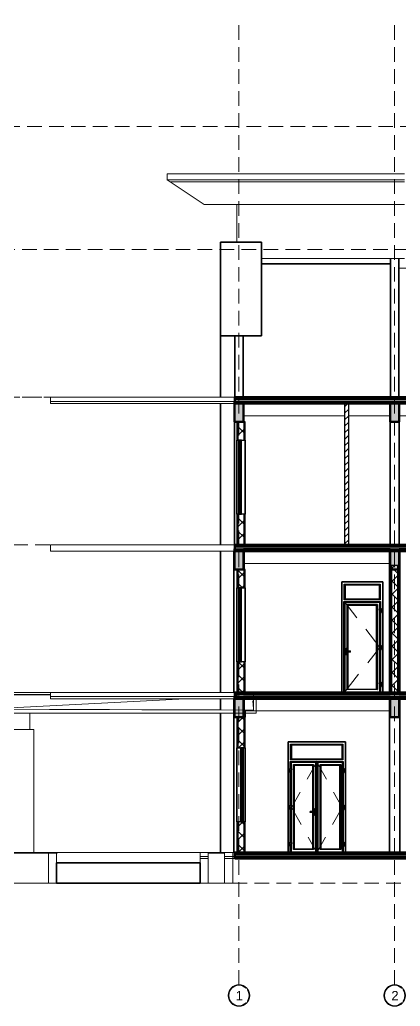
# Model space of a CAD drawing. Header units: millimetres. Extents: x -31177 to 43935, y -145912 to 20306.
# Drawn here: x -4801 to 4488, y -3751 to 20306 of the extents above; entities that cross this region are included whole.
import ezdxf

# ---------------------------------------------------------------- set-up
doc = ezdxf.new("R2010")
doc.units = ezdxf.units.MM
doc.linetypes.add('Centre', pattern=[2381.25, 476.25, -357.1875, 1190.625, -357.1875])
doc.linetypes.add('Hidden', pattern=[535.78125, 357.1875, -178.59375])
for name, color, linetype, lineweight in [('A-DOOR', 2, 'Continuous', 25), ('A-FLOR', 7, 'Continuous', 18), ('A-FLOR-LEVL', 8, 'Continuous', 9), ('A-FLOR-MCUT', 7, 'Continuous', 50), ('A-FLOR-PATT', 8, 'Continuous', 50), ('A-GENM', 3, 'Continuous', 18), ('A-GLAZ', 4, 'Continuous', 25), ('A-WALL', 7, 'Continuous', 35), ('A-WALL-PATT', 8, 'Continuous', 25), ('G-IMPT', 8, 'Continuous', 18), ('S-BEAM', 7, 'Continuous', 18), ('S-COLS', 7, 'Continuous', 35), ('S-FNDN', 7, 'Continuous', 18), ('S-GRID', 1, 'Continuous', 9), ('S-GRID-IDEN', 1, 'Continuous', 9)]:
    doc.layers.add(name, color=color, linetype=linetype, lineweight=lineweight)
doc.styles.add('Arial_1', font='arial.ttf', dxfattribs={"height": 225})
pattern_1 = [(0, (3970.77, 5345.385), (304.8, 76.2), [25.146, -203.454, 25.146, -203.454, -1219.2]), (0, (3970.77, 5345.385), (304.8, 76.2), [-457.2, 25.146, -432.054, 25.146, -203.454, -533.4]), (0, (3970.77, 5345.385), (304.8, 76.2), [-1143, 25.146, -127.254, 25.146, -355.854]), (120, (4085.07, 5383.485), (-218.3911, 225.8645), [25.146, -203.454, 25.146, -203.454, -1219.2]), (120, (4085.07, 5383.485), (-218.3911, 225.8645), [-457.2, 25.146, -432.054, 25.146, -203.454, -533.4]), (120, (4085.07, 5383.485), (-218.3911, 225.8645), [-1143, 25.146, -127.254, 25.146, -355.854]), (240, (4123.17, 5535.885), (-86.4089, -302.0645), [25.146, -203.454, 25.146, -203.454, -1219.2]), (240, (4123.17, 5535.885), (-86.4089, -302.0645), [-457.2, 25.146, -432.054, 25.146, -203.454, -533.4]), (240, (4123.17, 5535.885), (-86.4089, -302.0645), [-1143, 25.146, -127.254, 25.146, -355.854])]
pattern_2 = [(45, (3970.77, 5345.39), (-159.099, 159.099), []), (135, (3970.77, 5345.39), (-159.099, -159.099), [])]

# ---------------------------------------------------------------- blocks, each defined once
blk = doc.blocks.new('CỬA 2 CÁNH EROWINDOW_có ô chết_ - D2_1400x2200-2413861-MẶT CẮT 1-1')
at = {"layer": 'A-DOOR'}
for p, q in [((1811, 2639), (3089, 2639)), ((1811, 2261), (1811, 2639)), ((1811, 2261), (1811, 2639)), ((1811, 2639), (3089, 2639)), ((1821, 2629), (1831, 2619)), ((1821, 2629), (1821, 2271)), ((3079, 2629), (1821, 2629)), ((3069, 2619), (1831, 2619)), ((1831, 2619), (1831, 2281)), ((3079, 2629), (3069, 2619)), ((3069, 2281), (3069, 2619)), ((3079, 2271), (3079, 2629)), ((3089, 2639), (3089, 2261)), ((3089, 2639), (3089, 2261)), ((1813, 2210), (1803, 2220)), ((1803, 2050), (1803, 2220)), ((1803, 2220), (2446, 2220)), ((3089, 2261), (1811, 2261)), ((3089, 2261), (1811, 2261)), ((2436, 2210), (1813, 2210)), ((1813, 2050), (1813, 2210)), ((1821, 2271), (1831, 2281)), ((1821, 2271), (3079, 2271)), ((1823, 2050), (1823, 2200)), ((1823, 2200), (2426, 2200)), ((2426, 2200), (1823, 2200)), ((1823, 2200), (1823, 2050)), ((1831, 2281), (3069, 2281)), ((2426, 2200), (2426, 15)), ((2426, 15), (2426, 2200)), ((2436, 2210), (2446, 2220)), ((2436, 15), (2436, 2210)), ((2446, 2220), (2446, 15)), ((2446, 2200), (2454, 2200)), ((2446, 2200), (2454, 2200)), ((2464, 2210), (2454, 2220)), ((2454, 15), (2454, 2220)), ((2454, 2220), (3097, 2220)), ((3087, 2210), (2464, 2210)), ((2464, 15), (2464, 2210)), ((2474, 15), (2474, 2200)), ((2474, 2200), (3077, 2200)), ((2474, 2200), (2474, 15)), ((3077, 2200), (2474, 2200)), ((3069, 2281), (3079, 2271)), ((3077, 2200), (3077, 2050)), ((3077, 2050), (3077, 2200)), ((3087, 2210), (3097, 2220)), ((3087, 2050), (3087, 2210)), ((3097, 2220), (3097, 2050)), ((1783, 2050), (1823, 2050)), ((1783, 2050), (1783, 2002)), ((1823, 2002), (1783, 2002)), ((1783, 1998), (1783, 1950)), ((1783, 1998), (1803, 1998)), ((1783, 1950), (1803, 1950)), ((1785, 2002), (1785, 1998)), ((1800, 1998), (1800, 2002)), ((1803, 2002), (1803, 2050)), ((1803, 1150), (1803, 2002)), ((1803, 1950), (1803, 1998)), ((1813, 1150), (1813, 2002)), ((1823, 1150), (1823, 2002)), ((1823, 2002), (1823, 1150)), ((1833, 2040), (1833, 2012)), ((1879, 2144), (2370, 2144)), ((1879, 71), (1879, 2144)), ((1879, 71), (1879, 2144)), ((1879, 2144), (2370, 2144)), ((1889, 2134), (1899, 2124)), ((2360, 2134), (1889, 2134)), ((1889, 2134), (1889, 81)), ((2350, 2124), (1899, 2124)), ((1899, 2124), (1899, 91)), ((2350, 2124), (2360, 2134)), ((2350, 995), (2350, 2124)), ((2360, 995), (2360, 2134)), ((2370, 2144), (2370, 1000)), ((2370, 2144), (2370, 1000)), ((2530, 2144), (3033, 2144)), ((2530, 71), (2530, 2144)), ((2530, 2144), (3033, 2144)), ((2530, 71), (2530, 2144)), ((2540, 2134), (2550, 2124)), ((3023, 2134), (2540, 2134)), ((2540, 2134), (2540, 81)), ((3013, 2124), (2550, 2124)), ((2550, 2124), (2550, 91)), ((3013, 2124), (3023, 2134)), ((3013, 91), (3013, 2124)), ((3023, 81), (3023, 2134)), ((3033, 2144), (3033, 71)), ((3033, 2144), (3033, 71)), ((3067, 2012), (3067, 2040)), ((3077, 2050), (3117, 2050)), ((3117, 2002), (3077, 2002)), ((3077, 2002), (3077, 1150)), ((3077, 1150), (3077, 2002)), ((3087, 1150), (3087, 2002)), ((3097, 2050), (3097, 2002)), ((3097, 2002), (3097, 1150)), ((3097, 1998), (3097, 1950)), ((3097, 1998), (3117, 1998)), ((3097, 1950), (3117, 1950)), ((3099, 2002), (3099, 1998)), ((3114, 1998), (3114, 2002)), ((3117, 2002), (3117, 2050)), ((3117, 1950), (3117, 1998)), ((1783, 1150), (1823, 1150)), ((1783, 1150), (1783, 1102)), ((1823, 1102), (1783, 1102)), ((1783, 1098), (1783, 1050)), ((1783, 1098), (1803, 1098)), ((1783, 1050), (1803, 1050)), ((1785, 1102), (1785, 1098)), ((1800, 1098), (1800, 1102)), ((1803, 1102), (1803, 1150)), ((1803, 250), (1803, 1102)), ((1803, 1050), (1803, 1098)), ((1813, 250), (1813, 1102)), ((1823, 250), (1823, 1102)), ((1823, 1102), (1823, 250)), ((1833, 1140), (1833, 1112)), ((2360, 995), (2290, 995)), ((2361, 991), (2290, 991)), ((2290, 983), (2361, 983)), ((2290, 979), (2360, 979)), ((2350, 91), (2350, 979)), ((2370, 1000), (2360, 995)), ((2360, 979), (2370, 974)), ((2360, 81), (2360, 979)), ((2371, 996), (2361, 991)), ((2361, 983), (2371, 978)), ((2396, 1000), (2370, 1000)), ((2370, 974), (2396, 974)), ((2370, 974), (2370, 71)), ((2370, 974), (2370, 71)), ((2396, 996), (2371, 996)), ((2371, 978), (2396, 978)), ((2376, 1042), (2376, 1000)), ((2376, 974), (2376, 932)), ((2416, 932), (2416, 1042)), ((3067, 1112), (3067, 1140)), ((3077, 1150), (3117, 1150)), ((3117, 1102), (3077, 1102)), ((3077, 1102), (3077, 250)), ((3077, 250), (3077, 1102)), ((3087, 250), (3087, 1102)), ((3097, 1150), (3097, 1102)), ((3097, 1102), (3097, 250)), ((3097, 1098), (3097, 1050)), ((3097, 1098), (3117, 1098)), ((3097, 1050), (3117, 1050)), ((3099, 1102), (3099, 1098)), ((3114, 1098), (3114, 1102)), ((3117, 1102), (3117, 1150)), ((3117, 1050), (3117, 1098)), ((2391, 947), (2391, 958)), ((2393, 960), (2398, 960)), ((2393, 940), (2393, 945)), ((2393, 945), (2393, 940)), ((2398, 945), (2398, 940)), ((2398, 940), (2398, 945)), ((2400, 958), (2400, 947)), ((1783, 250), (1823, 250)), ((1783, 250), (1783, 202)), ((1803, 202), (1803, 250)), ((3077, 250), (3117, 250)), ((3097, 250), (3097, 202)), ((3117, 202), (3117, 250)), ((1823, 202), (1783, 202)), ((1783, 198), (1783, 150)), ((1783, 198), (1803, 198)), ((1783, 150), (1803, 150)), ((1785, 202), (1785, 198)), ((1800, 198), (1800, 202)), ((1803, 15), (1803, 202)), ((1803, 150), (1803, 198)), ((1813, 15), (1803, 15)), ((1811, 0), (1811, 15)), ((1813, 15), (1813, 202)), ((1823, 15), (1813, 15)), ((1823, 15), (1823, 202)), ((1823, 202), (1823, 15)), ((1823, 15), (2426, 15)), ((1831, 0), (1831, 15)), ((1833, 240), (1833, 212)), ((2370, 71), (1879, 71)), ((2370, 71), (1879, 71)), ((1889, 81), (1899, 91)), ((1889, 81), (2360, 81)), ((1899, 91), (2350, 91)), ((2360, 81), (2350, 91)), ((2426, 15), (2436, 15)), ((2446, 15), (2436, 15)), ((2454, 15), (2446, 15)), ((2464, 15), (2454, 15)), ((2474, 15), (2464, 15)), ((2474, 15), (3077, 15)), ((3033, 71), (2530, 71)), ((3033, 71), (2530, 71)), ((2540, 81), (2550, 91)), ((2540, 81), (3023, 81)), ((2550, 91), (3013, 91)), ((3023, 81), (3013, 91)), ((3067, 212), (3067, 240)), ((3069, 0), (3069, 15)), ((3117, 202), (3077, 202)), ((3077, 202), (3077, 15)), ((3077, 15), (3077, 202)), ((3077, 15), (3087, 15)), ((3087, 15), (3087, 202)), ((3097, 15), (3087, 15)), ((3089, 15), (3089, 0)), ((3097, 202), (3097, 15)), ((3097, 198), (3097, 150)), ((3097, 198), (3117, 198)), ((3097, 150), (3117, 150)), ((3099, 202), (3099, 198)), ((3114, 198), (3114, 202)), ((3117, 150), (3117, 198))]:
    blk.add_line(p, q, dxfattribs=at)
at = {"layer": 'A-DOOR', "linetype": 'Centre', "lineweight": 18}
for p, q in [((2450, 2200), (1831, 1100)), ((2450, 2200), (3069, 1100)), ((1831, 1100), (2450, 0)), ((3069, 1100), (2450, 0))]:
    blk.add_line(p, q, dxfattribs=at)
at = {"layer": 'A-DOOR', "flags": 128}
for points in [[(2290, 995), (2290, 995), (2289, 995), (2289, 995), (2289, 995), (2288, 995), (2288, 995), (2288, 995), (2287, 994), (2287, 994), (2287, 994), (2287, 994), (2286, 994), (2286, 994), (2286, 994), (2285, 993), (2285, 993), (2285, 993), (2285, 993), (2284, 993), (2284, 992), (2284, 992), (2284, 992), (2284, 992), (2283, 991), (2283, 991), (2283, 991), (2283, 991), (2283, 990), (2283, 990), (2282, 990), (2282, 989), (2282, 989), (2282, 989), (2282, 989), (2282, 988), (2282, 988), (2282, 988), (2282, 987), (2282, 987), (2282, 987), (2282, 986), (2282, 986), (2282, 986), (2282, 985), (2282, 985), (2282, 985), (2282, 984), (2282, 984), (2283, 984), (2283, 984), (2283, 983), (2283, 983), (2283, 983), (2283, 982), (2283, 982), (2284, 982), (2284, 982), (2284, 981), (2284, 981), (2285, 981), (2285, 981), (2285, 981), (2285, 980), (2286, 980), (2286, 980), (2286, 980), (2286, 980), (2287, 980), (2287, 979), (2287, 979), (2288, 979), (2288, 979), (2288, 979), (2288, 979), (2289, 979), (2289, 979), (2289, 979), (2290, 979), (2290, 979)], [(2396, 974), (2396, 974), (2397, 974), (2397, 974), (2398, 974), (2399, 974), (2399, 974), (2400, 974), (2400, 975), (2400, 975), (2401, 975), (2401, 975), (2402, 975), (2402, 976), (2403, 976), (2403, 976), (2404, 976), (2404, 977), (2404, 977), (2405, 977), (2405, 978), (2406, 978), (2406, 979), (2406, 979), (2407, 979), (2407, 980), (2407, 980), (2407, 981), (2408, 981), (2408, 982), (2408, 982), (2408, 983), (2408, 983), (2409, 984), (2409, 984), (2409, 985), (2409, 985), (2409, 986), (2409, 986), (2409, 987), (2409, 987), (2409, 988), (2409, 988), (2409, 989), (2409, 989), (2409, 990), (2408, 990), (2408, 991), (2408, 991), (2408, 992), (2408, 992), (2408, 993), (2407, 993), (2407, 994), (2407, 994), (2406, 995), (2406, 995), (2406, 995), (2405, 996), (2405, 996), (2405, 996), (2404, 997), (2404, 997), (2403, 997), (2403, 998), (2403, 998), (2402, 998), (2402, 998), (2401, 999), (2401, 999), (2400, 999), (2400, 999), (2399, 999), (2399, 1000), (2398, 1000), (2398, 1000), (2397, 1000), (2397, 1000), (2396, 1000), (2396, 1000)]]:
    blk.add_lwpolyline(points, dxfattribs=at)
at = {"layer": 'A-DOOR'}
for centre, radius, start, end in [((1823, 2040), 10, 360, 90), ((1823, 2040), 10, 30, 90), ((1823, 2012), 10, 270, 0), ((1823, 2012), 10, 270, 300), ((1823, 2012), 10, 315, 345), ((3077, 2040), 10, 90, 180), ((3077, 2040), 10, 150, 180), ((3077, 2012), 10, 180, 270), ((3077, 2012), 10, 195, 225), ((1823, 1140), 10, 0, 90), ((1823, 1140), 10, 30, 90), ((1823, 1112), 10, 270, 0), ((1823, 1112), 10, 270, 300), ((1823, 1112), 10, 315, 345), ((2290, 987), 3.66, 90, 270), ((2396, 1042), 20, 0, 180), ((2396, 987), 15, 360, 120.3216), ((2396, 987), 15, 239.6784, 0), ((2396, 987), 15, 105, 110.0431), ((2396, 987), 15, 249.9569, 255), ((2396, 1050), 3, 360, 180), ((2396, 1050), 3, 180, 360), ((2396, 987), 3.02, 0, 180), ((2396, 987), 3.02, 135, 150), ((2396, 987), 3.02, 180, 0), ((2396, 987), 3.02, 210, 225), ((2396, 987), 15, 90, 95.2302), ((2396, 987), 15, 264.7698, 270), ((2396, 987), 8.66, 270, 90), ((2396, 987), 15, 75, 80.3895), ((2396, 987), 15, 279.6105, 285), ((2396, 987), 15, 60, 65.5028), ((2396, 987), 15, 294.4972, 300), ((2396, 987), 15, 45, 50.5307), ((2396, 987), 15, 309.4693, 315), ((3077, 1140), 10, 90, 180), ((3077, 1140), 10, 150, 180), ((3077, 1112), 10, 180, 270), ((3077, 1112), 10, 195, 225), ((2396, 932), 20, 180, 360), ((2393, 958), 2.04, 90, 180), ((2393, 947), 1.99, 180, 268.9596), ((2393, 947), 1.99, 224.4798, 268.9596), ((2396, 940), 2.5, 180, 0), ((2396, 925), 3, 0, 180), ((2396, 925), 3, 180, 0), ((2398, 958), 2.04, 0, 90), ((2398, 947), 1.99, 271.0404, 0), ((2398, 947), 1.99, 271.0404, 315.5202), ((1823, 240), 10, 0, 90), ((1823, 240), 10, 30, 90), ((3077, 240), 10, 90, 180), ((3077, 240), 10, 150, 180), ((1823, 212), 10, 270, 0), ((1823, 212), 10, 270, 300), ((1823, 212), 10, 315, 345), ((3077, 212), 10, 180, 270), ((3077, 212), 10, 195, 225)]:
    blk.add_arc(centre, radius, start, end, dxfattribs=at)
for points in [[(2361, 991), (2361, 991), (2361, 992), (2361, 993), (2360, 994), (2360, 995), (2360, 995)], [(2361, 983), (2361, 983), (2361, 982), (2361, 981), (2360, 979), (2360, 979), (2360, 979)], [(2371, 996), (2371, 996), (2371, 997), (2371, 998), (2370, 999), (2370, 1000), (2370, 1000)], [(2371, 978), (2371, 978), (2371, 977), (2371, 976), (2370, 974), (2370, 974), (2370, 974)]]:
    blk.add_open_spline(points, degree=3, knots=[0, 0, 0, 0, 0.166667, 0.333333, 0.666667, 1, 1, 1, 1], dxfattribs=at)
blk = doc.blocks.new('M_Concrete-Rectangular-Column - COT250X400-2391830-MẶT CẮT 1-1')
at = {"layer": 'S-COLS'}
for p, q in [((425, 3750), (425, 3475)), ((675, 3750), (675, 3474)), ((425, 3473), (425, 0)), ((675, 3472), (675, 3300))]:
    blk.add_line(p, q, dxfattribs=at)
blk = doc.blocks.new('M_Concrete-Rectangular-Column - COT250X400-V4-MẶT CẮT 1-1')
at = {"layer": 'S-COLS'}
for p, q in [((4225, 3750), (4225, 0)), ((4475, 3750), (4475, 0))]:
    blk.add_line(p, q, dxfattribs=at)
blk = doc.blocks.new('CỬA 1 CÁNH EROWINDOW_có ô chết_ - D4_1000x2200-2368989-MẶT CẮT 1-1')
at = {"layer": 'A-DOOR'}
for p, q in [((3121, 6539), (3999, 6539)), ((3121, 6161), (3121, 6539)), ((3121, 6161), (3121, 6539)), ((3121, 6539), (3999, 6539)), ((3131, 6529), (3141, 6519)), ((3131, 6529), (3131, 6171)), ((3989, 6529), (3131, 6529)), ((3979, 6519), (3141, 6519)), ((3141, 6519), (3141, 6181)), ((3979, 6519), (3989, 6529)), ((3979, 6181), (3979, 6519)), ((3989, 6171), (3989, 6529)), ((3999, 6539), (3999, 6161)), ((3999, 6539), (3999, 6161)), ((3113, 6120), (4007, 6120)), ((3113, 6120), (3123, 6110)), ((3113, 3915), (3113, 6120)), ((3999, 6161), (3121, 6161)), ((3999, 6161), (3121, 6161)), ((3997, 6110), (3123, 6110)), ((3123, 6110), (3123, 3915)), ((3141, 6181), (3131, 6171)), ((3131, 6171), (3989, 6171)), ((3133, 6100), (3987, 6100)), ((3133, 3915), (3133, 6100)), ((3987, 6100), (3133, 6100)), ((3133, 6100), (3133, 3915)), ((3141, 6181), (3979, 6181)), ((3189, 4913), (3189, 6044)), ((3931, 6044), (3189, 6044)), ((3189, 4913), (3189, 6044)), ((3189, 6044), (3931, 6044)), ((3209, 6024), (3199, 6034)), ((3199, 6034), (3199, 4908)), ((3199, 6034), (3921, 6034)), ((3209, 6024), (3209, 4908)), ((3911, 6024), (3209, 6024)), ((3911, 6024), (3921, 6034)), ((3911, 3971), (3911, 6024)), ((3921, 6034), (3921, 3971)), ((3931, 3971), (3931, 6044)), ((3931, 6044), (3931, 3971)), ((3979, 6181), (3989, 6171)), ((3987, 6100), (3987, 5950)), ((3987, 5950), (3987, 6100)), ((4007, 6120), (3997, 6110)), ((3997, 6110), (3997, 5950)), ((4007, 6120), (4007, 5950)), ((3977, 5912), (3977, 5940)), ((3987, 5950), (4027, 5950)), ((4027, 5902), (3987, 5902)), ((3987, 5902), (3987, 5050)), ((3987, 5050), (3987, 5902)), ((3997, 5902), (3997, 5050)), ((4007, 5950), (4007, 5902)), ((4007, 5902), (4007, 5050)), ((4007, 5898), (4007, 5850)), ((4007, 5898), (4027, 5898)), ((4007, 5850), (4027, 5850)), ((4009, 5902), (4009, 5898)), ((4024, 5898), (4024, 5902)), ((4027, 5902), (4027, 5950)), ((4027, 5850), (4027, 5898)), ((3143, 4955), (3143, 4845)), ((3159, 4860), (3159, 4871)), ((3160, 4853), (3160, 4858)), ((3160, 4858), (3160, 4853)), ((3161, 4873), (3165, 4873)), ((3189, 4913), (3163, 4913)), ((3188, 4909), (3163, 4909)), ((3163, 4891), (3188, 4891)), ((3163, 4887), (3189, 4887)), ((3166, 4858), (3166, 4853)), ((3166, 4853), (3166, 4858)), ((3167, 4871), (3167, 4860)), ((3183, 4913), (3183, 4955)), ((3183, 4845), (3183, 4887)), ((3198, 4904), (3188, 4909)), ((3188, 4891), (3198, 4896)), ((3199, 4908), (3189, 4913)), ((3189, 4887), (3199, 4892)), ((3189, 3971), (3189, 4887)), ((3189, 3971), (3189, 4887)), ((3269, 4904), (3198, 4904)), ((3198, 4896), (3269, 4896)), ((3269, 4908), (3199, 4908)), ((3199, 4892), (3269, 4892)), ((3199, 4892), (3199, 3971)), ((3209, 4892), (3209, 3971)), ((3977, 5012), (3977, 5040)), ((3987, 5050), (4027, 5050)), ((4027, 5002), (3987, 5002)), ((3987, 5002), (3987, 4150)), ((3987, 4150), (3987, 5002)), ((3997, 5002), (3997, 4150)), ((4007, 5050), (4007, 5002)), ((4007, 5002), (4007, 4150)), ((4007, 4998), (4007, 4950)), ((4007, 4998), (4027, 4998)), ((4007, 4950), (4027, 4950)), ((4009, 5002), (4009, 4998)), ((4024, 4998), (4024, 5002)), ((4027, 5002), (4027, 5050)), ((4027, 4950), (4027, 4998)), ((3977, 4112), (3977, 4140)), ((3987, 4150), (4027, 4150)), ((4027, 4102), (3987, 4102)), ((3987, 4102), (3987, 3915)), ((3987, 3915), (3987, 4102)), ((3997, 4102), (3997, 3915)), ((4007, 4150), (4007, 4102)), ((4007, 4102), (4007, 3915)), ((4007, 4098), (4007, 4050)), ((4007, 4098), (4027, 4098)), ((4009, 4102), (4009, 4098)), ((4024, 4098), (4024, 4102)), ((4027, 4102), (4027, 4150)), ((4027, 4050), (4027, 4098)), ((3123, 3915), (3113, 3915)), ((3121, 3900), (3121, 3915)), ((3123, 3915), (3133, 3915)), ((3133, 3915), (3987, 3915)), ((3141, 3915), (3141, 3900)), ((3199, 3971), (3189, 3971)), ((3931, 3971), (3189, 3971)), ((3921, 3971), (3931, 3971)), ((3979, 3915), (3979, 3900)), ((3997, 3915), (3987, 3915)), ((4007, 3915), (3997, 3915)), ((3999, 3915), (3999, 3900)), ((4007, 4050), (4027, 4050))]:
    blk.add_line(p, q, dxfattribs=at)
at = {"layer": 'A-DOOR', "linetype": 'Centre', "lineweight": 18}
for p, q in [((3133, 6100), (3987, 5000)), ((3987, 5000), (3133, 3915))]:
    blk.add_line(p, q, dxfattribs=at)
at = {"layer": 'A-DOOR', "flags": 128}
for points in [[(3163, 4913), (3162, 4913), (3162, 4913), (3161, 4913), (3161, 4913), (3160, 4913), (3160, 4913), (3159, 4912), (3159, 4912), (3158, 4912), (3158, 4912), (3157, 4912), (3157, 4912), (3157, 4911), (3156, 4911), (3156, 4911), (3155, 4910), (3155, 4910), (3154, 4910), (3154, 4909), (3154, 4909), (3153, 4909), (3153, 4908), (3153, 4908), (3152, 4907), (3152, 4907), (3152, 4907), (3152, 4906), (3151, 4906), (3151, 4905), (3151, 4905), (3151, 4904), (3151, 4904), (3150, 4903), (3150, 4903), (3150, 4902), (3150, 4902), (3150, 4901), (3150, 4901), (3150, 4900), (3150, 4900), (3150, 4899), (3150, 4899), (3150, 4898), (3150, 4898), (3150, 4897), (3150, 4897), (3151, 4896), (3151, 4896), (3151, 4895), (3151, 4895), (3151, 4894), (3152, 4894), (3152, 4893), (3152, 4893), (3152, 4892), (3153, 4892), (3153, 4892), (3153, 4891), (3154, 4891), (3154, 4890), (3155, 4890), (3155, 4890), (3155, 4889), (3156, 4889), (3156, 4889), (3157, 4889), (3157, 4888), (3158, 4888), (3158, 4888), (3159, 4888), (3159, 4888), (3160, 4887), (3160, 4887), (3161, 4887), (3161, 4887), (3162, 4887), (3162, 4887), (3163, 4887), (3163, 4887)], [(3269, 4892), (3269, 4892), (3270, 4892), (3270, 4892), (3270, 4892), (3271, 4892), (3271, 4892), (3271, 4892), (3272, 4892), (3272, 4893), (3272, 4893), (3272, 4893), (3273, 4893), (3273, 4893), (3273, 4893), (3274, 4893), (3274, 4894), (3274, 4894), (3274, 4894), (3275, 4894), (3275, 4894), (3275, 4895), (3275, 4895), (3275, 4895), (3276, 4895), (3276, 4896), (3276, 4896), (3276, 4896), (3276, 4897), (3276, 4897), (3276, 4897), (3277, 4897), (3277, 4898), (3277, 4898), (3277, 4898), (3277, 4899), (3277, 4899), (3277, 4899), (3277, 4900), (3277, 4900), (3277, 4900), (3277, 4901), (3277, 4901), (3277, 4901), (3277, 4902), (3277, 4902), (3277, 4902), (3277, 4902), (3277, 4903), (3276, 4903), (3276, 4903), (3276, 4904), (3276, 4904), (3276, 4904), (3276, 4904), (3275, 4905), (3275, 4905), (3275, 4905), (3275, 4905), (3275, 4906), (3274, 4906), (3274, 4906), (3274, 4906), (3274, 4907), (3273, 4907), (3273, 4907), (3273, 4907), (3273, 4907), (3272, 4907), (3272, 4907), (3272, 4908), (3271, 4908), (3271, 4908), (3271, 4908), (3270, 4908), (3270, 4908), (3270, 4908), (3269, 4908), (3269, 4908), (3269, 4908)]]:
    blk.add_lwpolyline(points, dxfattribs=at)
at = {"layer": 'A-DOOR'}
for centre, radius, start, end in [((3987, 5940), 10, 90, 180), ((3987, 5940), 10, 150, 180), ((3987, 5912), 10, 180, 270), ((3987, 5912), 10, 195, 225), ((3163, 4955), 20, 0, 180), ((3163, 4845), 20, 180, 0), ((3163, 4900), 15, 59.6784, 180), ((3163, 4900), 15, 180, 297.213), ((3163, 4900), 8.66, 90, 270), ((3163, 4900), 15, 114.4972, 120), ((3163, 4900), 15, 99.6105, 105), ((3163, 4900), 15, 255, 260.3895), ((3161, 4871), 2.04, 90, 180), ((3160, 4860), 1.99, 180, 268.9596), ((3160, 4860), 1.99, 224.4798, 268.9596), ((3163, 4963), 3, 0, 180), ((3163, 4963), 3, 180, 0), ((3163, 4900), 3.02, 0, 180), ((3163, 4900), 3.02, 180, 0), ((3163, 4838), 3, 0, 180), ((3163, 4838), 3, 180, 0), ((3163, 4853), 2.5, 180, 0), ((3163, 4900), 15, 84.7698, 90), ((3163, 4900), 15, 270, 275.2302), ((3163, 4900), 3.02, 30, 45), ((3163, 4900), 3.02, 315, 330), ((3165, 4871), 2.04, 0, 90), ((3166, 4860), 1.99, 271.0404, 0), ((3166, 4860), 1.99, 271.0404, 315.5202), ((3163, 4900), 15, 69.9569, 75), ((3163, 4900), 15, 285, 290.0431), ((3269, 4900), 3.66, 270, 90), ((3987, 5040), 10, 90, 180), ((3987, 5040), 10, 150, 180), ((3987, 5012), 10, 180, 270), ((3987, 5012), 10, 195, 225), ((3987, 4140), 10, 90, 180), ((3987, 4140), 10, 150, 180), ((3987, 4112), 10, 180, 270), ((3987, 4112), 10, 195, 225)]:
    blk.add_arc(centre, radius, start, end, dxfattribs=at)
for points in [[(3189, 4913), (3189, 4913), (3189, 4913), (3188, 4911), (3188, 4909), (3188, 4909)], [(3189, 4887), (3189, 4887), (3189, 4887), (3188, 4889), (3188, 4891), (3188, 4891)], [(3199, 4908), (3199, 4908), (3199, 4908), (3198, 4906), (3198, 4904), (3198, 4904)], [(3199, 4892), (3199, 4892), (3199, 4892), (3198, 4894), (3198, 4896), (3198, 4896)]]:
    blk.add_open_spline(points, degree=3, dxfattribs=at)
blk = doc.blocks.new('CUA SO 2 CANH NHOM KINH O O THOANG - S1_1500x1800-2404854-MẶT CẮT 1-1')
at = {"layer": 'A-GLAZ'}
for p, q in [((587, 2550), (587, 2525)), ((663, 2550), (587, 2550)), ((587, 2525), (663, 2525)), ((612.5, 2525), (612.5, 775)), ((637.5, 2525), (612.5, 2525)), ((637.5, 775), (637.5, 2525)), ((663, 2525), (663, 2550)), ((587, 775), (587, 750)), ((663, 775), (587, 775)), ((587, 750), (663, 750)), ((612.5, 775), (637.5, 775)), ((663, 750), (663, 775))]:
    blk.add_line(p, q, dxfattribs=at)
at = {"layer": 'A-GLAZ', "lineweight": 18}
for p, q in [((587, 775), (587, 2525)), ((663, 775), (663, 2525))]:
    blk.add_line(p, q, dxfattribs=at)
blk = doc.blocks.new('M_Concrete-Rectangular-Column - COT250X350-2391838-MẶT CẮT 1-1')
at = {"layer": 'S-COLS'}
for p, q in [((425, 7350), (425, 3900)), ((675, 7350), (675, 6900))]:
    blk.add_line(p, q, dxfattribs=at)
blk = doc.blocks.new('M_Concrete-Rectangular-Column - COT220X300-2391839-MẶT CẮT 1-1')
at = {"layer": 'S-COLS'}
blk.add_line((440, 10500), (440, 7500), dxfattribs=at)
blk = doc.blocks.new('M_Concrete-Rectangular-Column - COT200X250-2391840-MẶT CẮT 1-1')
at = {"layer": 'S-COLS'}
for p, q in [((450, 12600), (450, 11100)), ((650, 12600), (650, 11100))]:
    blk.add_line(p, q, dxfattribs=at)
blk = doc.blocks.new('M_Concrete-Rectangular-Column - COT250X350-V16-MẶT CẮT 1-1')
at = {"layer": 'S-COLS'}
for p, q in [((4225, 7350), (4225, 3900)), ((4475, 7350), (4475, 3900))]:
    blk.add_line(p, q, dxfattribs=at)
blk = doc.blocks.new('M_Concrete-Rectangular-Column - COT220X300-V17-MẶT CẮT 1-1')
at = {"layer": 'S-COLS'}
for p, q in [((4240, 10500), (4240, 7500)), ((4460, 10500), (4460, 7500))]:
    blk.add_line(p, q, dxfattribs=at)
blk = doc.blocks.new('M_Concrete-Rectangular-Column - COT200X250-V18-MẶT CẮT 1-1')
at = {"layer": 'S-COLS'}
for p, q in [((4250, 14479.875), (4250, 11100)), ((4450, 14479.875), (4450, 11100))]:
    blk.add_line(p, q, dxfattribs=at)
blk = doc.blocks.new('Mat_Tien_3dsMax - Sync_3dsMax_To_Revit-2401403-MẶT CẮT 1-1')
at = {"layer": 'A-GENM'}
for p, q in [((-1200, 16550), (-1200, 16400)), ((4589, 16550), (-1200, 16550)), ((-1200, 16400), (-1127, 16351)), ((-1127, 16351), (-727, 16351)), ((-727, 16351), (4589, 16351)), ((897, 3900), (897, 3878)), ((974, 3900), (897, 3900)), ((897, 3878), (904, 3829)), ((904, 3829), (905, 3513)), ((974, 3450), (974, 3800)), ((-5674, 3400), (974, 3400)), ((116, 3476), (-5651, 3495)), ((909, 3473), (116, 3476)), ((905, 3513), (909, 3473)), ((974, 3400), (974, 3450)), ((-4100, -20), (-4100, -750)), ((-3900, -750), (-3900, -20)), ((-400, -20), (-400, -750)), ((-200, -750), (-200, -20)), ((200, -20), (200, -750)), ((400, -750), (400, -20)), ((-4100, -750), (-3965, -750)), ((-3965, -750), (-3900, -750)), ((-400, -750), (-258, -750)), ((-258, -750), (-200, -750)), ((200, -750), (256, -750)), ((256, -750), (400, -750))]:
    blk.add_line(p, q, dxfattribs=at)
at = {"layer": 'A-GENM', "lineweight": 35}
for p, q in [((1100, 14880), (100, 14880)), ((100, 14880), (100, 12600)), ((1100, 12600), (1100, 14880)), ((100, 12600), (974, 12600)), ((974, 12600), (1100, 12600)), ((-400, -256), (-3900, -256)), ((-3900, -256), (-3900, -750)), ((-400, -750), (-400, -256)), ((-3900, -750), (-400, -750))]:
    blk.add_line(p, q, dxfattribs=at)
at = {"layer": 'G-IMPT'}
for p, q in [((-1200, 16550), (-1200, 16400)), ((-1200, 16550), (4589, 16550)), ((-1200, 16400), (-1127, 16351)), ((-1200, 16400), (4589, 16400)), ((-1127, 16351), (-300, 15800)), ((-300, 15800), (4589, 15800)), ((500, 15800), (500, 14880)), ((100, 14880), (100, 14880)), ((1100, 14480), (4589, 14480)), ((-6183, 3845), (-4050, 3862)), ((-6174, 3900), (-4050, 3900)), ((-4050, 3843), (-6182, 3845)), ((-5637, 3496), (-760, 3750)), ((886, 3697), (905, 3513)), ((-4556, 3400), (-4956, 3400)), ((-4556, 3400), (-4556, 3000)), ((425, 3400), (-4556, 3400)), ((-4556, 3400), (425, 3400)), ((-4078, 3490), (425, 3473)), ((425, 3473), (-4078, 3490)), ((675, 3472), (688, 3472)), ((688, 3472), (675, 3472)), ((700, 3400), (675, 3400)), ((675, 3400), (700, 3400)), ((906, 3471), (909, 3473)), ((-4456, 3000), (-5056, 3000)), ((-4456, 3000), (-4456, 0)), ((-5550, 0), (-3900, 0)), ((-3900, -1), (-3900, 0)), ((-3900, 0), (-3896, -1)), ((-5550, -1), (-3900, -1)), ((-5550, -3), (-3900, -3)), ((-3900, -6), (-5550, -6)), ((-5550, -10), (-3900, -10)), ((-5550, -14), (-3900, -14)), ((-3900, -18), (-5550, -18)), ((-3900, -19), (-5550, -19)), ((-3900, -20), (-5550, -20)), ((-3900, -20), (-5550, -20)), ((-3900, 0), (-3896, -1)), ((-3900, -3), (-3900, -1)), ((-3900, -1), (-3896, -1)), ((-3897, -3), (-3900, -1)), ((-3900, -6), (-3900, -3)), ((-3900, -3), (-3897, -3)), ((-3900, -6), (-3897, -3)), ((-3900, -10), (-3900, -6)), ((-3900, -10), (-3896, -6)), ((-3900, -6), (-3896, -6)), ((-3900, -14), (-3900, -10)), ((-3896, -14), (-3900, -10)), ((-3900, -10), (-3896, -10)), ((-3900, -18), (-3900, -14)), ((-3900, -14), (-3896, -14)), ((-3897, -17), (-3900, -14)), ((-3900, -19), (-3897, -17)), ((-3900, -18), (-3897, -17)), ((-3900, -19), (-3900, -18)), ((-3900, -20), (-3900, -19)), ((-3896, -19), (-3900, -20)), ((-3896, -19), (-3900, -19)), ((-3900, -20), (-3896, -19)), ((-3900, -159), (-3900, -20)), ((-3900, -159), (-3900, -256)), ((-3897, -3), (-3896, -1)), ((-3897, -3), (-3894, -4)), ((-3897, -3), (-3896, -6)), ((-3897, -17), (-3896, -14)), ((-3897, -17), (-3894, -16)), ((-3896, -19), (-3897, -17)), ((-3896, -1), (-3896, -1)), ((-3896, -1), (-3893, -3)), ((-3896, -1), (-3893, -3)), ((-3896, -1), (-3893, -3)), ((-3896, -1), (-3894, -4)), ((-3896, -6), (-3894, -4)), ((-3896, -6), (-3893, -7)), ((-3896, -10), (-3896, -6)), ((-3896, -10), (-3893, -7)), ((-3896, -14), (-3896, -10)), ((-3893, -13), (-3896, -10)), ((-3893, -10), (-3896, -10)), ((-3896, -14), (-3893, -13)), ((-3896, -14), (-3894, -16)), ((-3896, -19), (-3894, -16)), ((-3893, -17), (-3896, -19)), ((-3893, -17), (-3896, -19)), ((-3893, -18), (-3896, -19)), ((-3896, -19), (-3896, -19)), ((-3894, -4), (-3893, -3)), ((-3894, -4), (-3891, -6)), ((-3893, -7), (-3894, -4)), ((-3894, -16), (-3893, -13)), ((-3894, -16), (-3891, -14)), ((-3893, -17), (-3894, -16)), ((-3893, -3), (-3893, -3)), ((-3893, -3), (-3891, -6)), ((-3893, -3), (-3891, -6)), ((-3893, -3), (-3891, -6)), ((-3893, -7), (-3891, -6)), ((-3893, -7), (-3891, -10)), ((-3893, -10), (-3893, -7)), ((-3893, -13), (-3893, -10)), ((-3893, -10), (-3891, -10)), ((-3891, -10), (-3893, -13)), ((-3893, -13), (-3891, -14)), ((-3891, -14), (-3893, -18)), ((-3891, -14), (-3893, -17)), ((-3893, -17), (-3891, -14)), ((-3893, -18), (-3893, -17)), ((-3891, -6), (-3890, -10)), ((-3891, -6), (-3891, -6)), ((-3891, -6), (-3890, -10)), ((-3891, -10), (-3891, -6)), ((-3890, -10), (-3891, -14)), ((-3891, -10), (-3890, -10)), ((-3891, -14), (-3891, -10)), ((-3890, -10), (-3891, -14)), ((-3891, -14), (-3891, -14)), ((-400, -26), (-400, -256)), ((-400, -150), (-400, -750)), ((200, -20), (-200, -20)), ((-200, -20), (-200, -750)), ((200, -750), (200, -20)), ((400, -150), (400, -750)), ((400, -750), (400, -150)), ((-3900, -750), (-5550, -750)), ((-200, -750), (-400, -750)), ((-400, -750), (-200, -750)), ((-200, -750), (200, -750)), ((400, -750), (200, -750)), ((200, -750), (400, -750))]:
    blk.add_line(p, q, dxfattribs=at)
blk = doc.blocks.new('Mat_Tien_3dsMax - Mat_Tien_3dsMax-2387879-MẶT CẮT 1-1')
blk.add_blockref('Mat_Tien_3dsMax - Sync_3dsMax_To_Revit-2401403-MẶT CẮT 1-1', (0, 0))
blk = doc.blocks.new('CUA SO 2 CANH NHOM KINH O O THOANG - S1_1500x1800-V23-MẶT CẮT 1-1')
at = {"layer": 'A-GLAZ'}
for p, q in [((613, 6450), (537, 6450)), ((537, 6450), (537, 6425)), ((537, 6425), (613, 6425)), ((587.5, 6425), (562.5, 6425)), ((562.5, 6425), (562.5, 4675)), ((587.5, 4675), (587.5, 6425)), ((613, 6425), (613, 6450)), ((613, 4675), (537, 4675)), ((537, 4675), (537, 4650)), ((537, 4650), (613, 4650)), ((562.5, 4675), (587.5, 4675)), ((613, 4650), (613, 4675))]:
    blk.add_line(p, q, dxfattribs=at)
at = {"layer": 'A-GLAZ', "lineweight": 18}
for p, q in [((537, 6425), (537, 4675)), ((613, 6425), (613, 4675))]:
    blk.add_line(p, q, dxfattribs=at)
blk = doc.blocks.new('Grid - TRUC  D1-102336-MẶT CẮT 1-1')
at = {"layer": 'S-GRID-IDEN'}
for radius in [263, 248]:
    blk.add_circle((550, -3488), radius, dxfattribs=at)

msp = doc.modelspace()

# ---------------------------------------------------------------- hatches: boundary and pattern name
at = {"layer": 'A-FLOR-PATT'}
for points in [[(37169.1, 11060), (37255.7, 11060), (37255.7, 11100), (450, 11100), (450, 11060), (37074.1, 11060)], [(450, 10960), (37255.7, 10960), (37255.7, 11060), (450, 11060), (450, 11002.3)], [(37169.1, 7460), (37255.7, 7460), (37255.7, 7500), (450, 7500), (450, 7460), (36979.2, 7460)], [(37169.1, 7360), (37255.7, 7360), (37255.7, 7460), (450, 7460), (450, 7360), (36979.2, 7360)], [(37169.1, 3860), (37255.7, 3860), (37255.7, 3900), (450, 3900), (450, 3860), (37074.1, 3860)], [(37169.1, 3760), (37255.7, 3760), (37255.7, 3860), (450, 3860), (450, 3760), (36979.2, 3760)]]:
    msp.add_hatch(color=256, dxfattribs=at).paths.add_polyline_path(points)
at = {"layer": 'A-FLOR-PATT', "lineweight": 18}
for points in [[(37169.1, 10950), (37255.7, 10950), (37255.7, 10960), (450, 10960), (450, 10950), (36789.3, 10950)], [(37169.1, 7350), (37255.7, 7350), (37255.7, 7360), (450, 7360), (450, 7350), (36979.2, 7350)], [(37169.1, 3750), (37255.7, 3750), (37255.7, 3760), (450, 3760), (450, 3750), (36979.2, 3750)]]:
    msp.add_hatch(color=256, dxfattribs=at).paths.add_polyline_path(points)
at = {"layer": 'A-FLOR-PATT'}
h = msp.add_hatch(color=256, dxfattribs=at)
h.paths.add_polyline_path([(15520.2, -40), (34650, -40), (34650, 0), (450, 0), (450, -40), (15140.4, -40)])
h.paths.add_polyline_path([(37255.7, -40), (37255.7, 0), (37050, 0), (37050, -40), (37169.1, -40)])
h = msp.add_hatch(color=256, dxfattribs=at)
h.paths.add_polyline_path([(450, -140), (34650, -140), (34650, -40), (450, -40), (450, -75)])
h.paths.add_polyline_path([(37050, -140), (37255.7, -140), (37255.7, -40), (37050, -40), (37050, -75)])
at = {"layer": 'A-FLOR-PATT', "lineweight": 18}
h = msp.add_hatch(color=256, dxfattribs=at)
h.paths.add_polyline_path([(19698, -150), (34650, -150), (34650, -140), (450, -140), (450, -150), (16659.6, -150)])
h.paths.add_polyline_path([(37050, -150), (37255.7, -150), (37255.7, -140), (37050, -140)])
at = {"layer": 'A-WALL-PATT', "lineweight": 18}
h = msp.add_hatch(dxfattribs=at)
h.set_pattern_fill('FP_3', color=256, style=0, pattern_type=2)
h.set_pattern_definition([(45, (3970.77, 5345.39), (-79.5495, 79.5495), [])])
h.paths.add_polyline_path([(3230, 7500), (3230, 11000), (3130, 11000), (3130, 7500)])
h = msp.add_hatch(dxfattribs=at)
h.set_pattern_fill('FP_1', color=256, style=0, pattern_type=2)
h.set_pattern_definition(pattern_1)
h.paths.add_polyline_path([(500, 7500), (515, 7500), (515, 8250), (500, 8250), (500, 7617.6)])
h.paths.add_polyline_path([(515, 10050), (515, 10500), (500, 10500), (500, 10050)])
h = msp.add_hatch(dxfattribs=at)
h.set_pattern_fill('FP_2', color=256, style=0, pattern_type=2)
h.set_pattern_definition(pattern_2)
h.paths.add_polyline_path([(517.9, 7500), (685, 7500), (685, 8250), (515, 8250), (515, 7500)])
h.paths.add_polyline_path([(517.9, 10050), (685, 10050), (685, 10500), (515, 10500), (515, 10050)])
h = msp.add_hatch(dxfattribs=at)
h.set_pattern_fill('FP_1', color=256, style=0, pattern_type=2)
h.set_pattern_definition(pattern_1)
h.paths.add_polyline_path([(700, 7500), (700, 8250), (685, 8250), (685, 7500)])
h.paths.add_polyline_path([(700, 10050), (700, 10500), (685, 10500), (685, 10050)])
h = msp.add_hatch(dxfattribs=at)
h.set_pattern_fill('FP_1', color=256, style=0, pattern_type=2)
h.set_pattern_definition(pattern_1)
h.paths.add_polyline_path([(4250, 3900), (4265, 3900), (4265, 7000), (4250, 7000), (4250, 3925.1)])
h = msp.add_hatch(dxfattribs=at)
h.set_pattern_fill('FP_2', color=256, style=0, pattern_type=2)
h.set_pattern_definition(pattern_2)
h.paths.add_polyline_path([(4315.9, 3900), (4435, 3900), (4435, 7000), (4265, 7000), (4265, 3900)])
h = msp.add_hatch(dxfattribs=at)
h.set_pattern_fill('FP_1', color=256, style=0, pattern_type=2)
h.set_pattern_definition(pattern_1)
h.paths.add_polyline_path([(4435, 3900), (4450, 3900), (4450, 7000), (4435, 7000), (4435, 3925.1)])
h = msp.add_hatch(dxfattribs=at)
h.set_pattern_fill('FP_1', color=256, style=0, pattern_type=2)
h.set_pattern_definition(pattern_1)
h.paths.add_polyline_path([(515, 3900), (515, 4650), (500, 4650), (500, 3900)])
h.paths.add_polyline_path([(515, 6450), (515, 6900), (500, 6900), (500, 6450)])
h = msp.add_hatch(dxfattribs=at)
h.set_pattern_fill('FP_2', color=256, style=0, pattern_type=2)
h.set_pattern_definition(pattern_2)
h.paths.add_polyline_path([(517.9, 3900), (685, 3900), (685, 4650), (515, 4650), (515, 3900)])
h.paths.add_polyline_path([(515, 6450), (685, 6450), (685, 6900), (515, 6900), (515, 6694.4)])
h = msp.add_hatch(dxfattribs=at)
h.set_pattern_fill('FP_1', color=256, style=0, pattern_type=2)
h.set_pattern_definition(pattern_1)
h.paths.add_polyline_path([(685, 3900), (700, 3900), (700, 4650), (685, 4650), (685, 3925.1)])
h.paths.add_polyline_path([(700, 6450), (700, 6900), (685, 6900), (685, 6450)])
h = msp.add_hatch(dxfattribs=at)
h.set_pattern_fill('FP_1', color=256, style=0, pattern_type=2)
h.set_pattern_definition(pattern_1)
h.paths.add_polyline_path([(515, 0), (515, 750), (500, 750), (500, 0)])
h.paths.add_polyline_path([(515, 2550), (515, 3300), (500, 3300), (500, 2550)])
h = msp.add_hatch(dxfattribs=at)
h.set_pattern_fill('FP_2', color=256, style=0, pattern_type=2)
h.set_pattern_definition(pattern_2)
h.paths.add_polyline_path([(517.9, 0), (685, 0), (685, 750), (515, 750), (515, 0)])
h.paths.add_polyline_path([(685, 2550), (685, 3300), (515, 3300), (515, 2550), (517.9, 2550)])
h = msp.add_hatch(dxfattribs=at)
h.set_pattern_fill('FP_1', color=256, style=0, pattern_type=2)
h.set_pattern_definition(pattern_1)
h.paths.add_polyline_path([(700, 0), (700, 750), (685, 750), (685, 0)])
h.paths.add_polyline_path([(685, 2550), (700, 2550), (700, 3300), (685, 3300), (685, 2694.3)])
at = {"layer": 'S-BEAM'}
for points in [[(440, 10500), (660, 10500), (660, 11000), (440, 11000), (440, 10694.6)], [(4460, 10500), (4460, 11000), (4240, 11000), (4240, 10500)], [(440, 6900), (660, 6900), (660, 7400), (440, 7400), (440, 7002.2)], [(4460, 6900), (4460, 7400), (4240, 7400), (4240, 6900), (4315.9, 6900)], [(660, 3300), (660, 3800), (440, 3800), (440, 3300), (500, 3300)], [(4240, 3300), (4460, 3300), (4460, 3800), (4240, 3800), (4240, 3617.4)]]:
    msp.add_hatch(color=8, dxfattribs=at).paths.add_polyline_path(points)

# ---------------------------------------------------------------- linework, layer by layer
at = {"layer": 'A-FLOR'}
for p, q in [((-4050, 11100), (-4050, 10950)), ((440, 10950), (-4050, 10950)), ((-4050, 7500), (-4050, 7350)), ((-4050, 7500), (450, 7500)), ((440, 7350), (-4050, 7350)), ((-4050, 3900), (-4050, 3750)), ((-4050, 3900), (450, 3900)), ((440, 3750), (-4050, 3750)), ((-199.8, -150), (-400, -150)), ((450, -150), (200, -150))]:
    msp.add_line(p, q, dxfattribs=at)
at = {"layer": 'A-FLOR', "color": 7, "lineweight": 50}
for p, q in [((37255.7, 11100), (450, 11100)), ((450, 11100), (450, 10950)), ((450, 10950), (37255.7, 10950)), ((37255.7, 7500), (450, 7500)), ((450, 7500), (450, 7350)), ((450, 7350), (37255.7, 7350)), ((37255.7, 3900), (450, 3900)), ((450, 3900), (450, 3750)), ((450, 3750), (37255.7, 3750)), ((34650, 0), (450, 0)), ((450, 0), (450, -150)), ((450, -150), (34650, -150))]:
    msp.add_line(p, q, dxfattribs=at)
at = {"layer": 'A-FLOR-LEVL', "linetype": 'Hidden'}
for p, q in [((42885.7, 17700), (-9566.5, 17700)), ((-9566.5, 14700), (15240, 14700)), ((42885.7, 11100), (-9566.5, 11100)), ((-9566.5, 11100), (15240, 11100)), ((37186.2, 7500), (-9566.5, 7500)), ((37186.2, 3900), (-9566.5, 3900)), ((37186.2, 0), (-9566.5, 0)), ((37186.2, -750), (-9566.5, -750))]:
    msp.add_line(p, q, dxfattribs=at)
at = {"layer": 'A-FLOR-MCUT'}
for p, q in [((37255.7, 11060), (450, 11060)), ((37255.7, 10960), (450, 10960)), ((37255.7, 7460), (450, 7460)), ((37255.7, 7360), (450, 7360)), ((37255.7, 3860), (450, 3860)), ((37255.7, 3760), (450, 3760)), ((34650, -40), (450, -40)), ((34650, -140), (450, -140))]:
    msp.add_line(p, q, dxfattribs=at)
at = {"layer": 'A-WALL'}
for p, q in [((4250, 14350), (1100, 14350)), ((4462.7, 14350), (4450, 14350)), ((100, 12600), (100, 11100)), ((100, 10950), (100, 7500)), ((672.7, 10750), (660, 10750)), ((4240, 10750), (4227.3, 10750)), ((4472.7, 10750), (4460, 10750)), ((500, 8250), (500, 10050)), ((700, 10050), (700, 8250)), ((100, 7350), (100, 3900)), ((687.7, 7150), (675, 7150)), ((4225, 7150), (4212.3, 7150)), ((4487.7, 7150), (4475, 7150)), ((3060, 3900), (3060, 6600)), ((3060, 6600), (4060, 6600)), ((4060, 6600), (4060, 3900)), ((500, 4650), (500, 6450)), ((700, 6450), (700, 4650)), ((100, 3750), (100, 3475.8)), ((100, 3400), (100, 0)), ((700, 3450), (700, 3300)), ((4225, 3550), (4212.3, 3550)), ((4487.7, 3550), (4475, 3550)), ((1750, 0), (1750, 2700)), ((1750, 2700), (3150, 2700)), ((3150, 2700), (3150, 0)), ((500, 750), (500, 2550)), ((700, 2550), (700, 750))]:
    msp.add_line(p, q, dxfattribs=at)
at = {"layer": 'A-WALL', "lineweight": 25}
for p, q in [((3130, 11000), (3130, 7500)), ((3230, 7500), (3230, 11000)), ((700, 10500), (500, 10500)), ((500, 10500), (500, 10050)), ((700, 10050), (700, 10500)), ((500, 10050), (700, 10050)), ((700, 8250), (500, 8250)), ((500, 8250), (500, 7500)), ((700, 7500), (700, 8250)), ((4450, 7000), (4250, 7000)), ((4250, 7000), (4250, 3900)), ((4450, 3900), (4450, 7000)), ((700, 6900), (500, 6900)), ((500, 6900), (500, 6450)), ((700, 6450), (700, 6900)), ((500, 6450), (700, 6450)), ((700, 4650), (500, 4650)), ((500, 4650), (500, 3900)), ((700, 3900), (700, 4650)), ((700, 3300), (500, 3300)), ((500, 3300), (500, 2550)), ((700, 2550), (700, 3300)), ((500, 2550), (700, 2550)), ((700, 750), (500, 750)), ((500, 750), (500, 0)), ((700, 0), (700, 750))]:
    msp.add_line(p, q, dxfattribs=at)
at = {"layer": 'A-WALL', "lineweight": 50}
for p, q in [((515, 10500), (515, 10050)), ((685, 10500), (685, 10050)), ((515, 8250), (515, 7500)), ((685, 8250), (685, 7500)), ((4265, 7000), (4265, 3900)), ((4435, 7000), (4435, 3900)), ((515, 6900), (515, 6450)), ((685, 6900), (685, 6450)), ((515, 4650), (515, 3900)), ((685, 4650), (685, 3900)), ((515, 3300), (515, 2550)), ((685, 3300), (685, 2550)), ((515, 750), (515, 0)), ((685, 750), (685, 0))]:
    msp.add_line(p, q, dxfattribs=at)
at = {"layer": 'S-BEAM'}
for p, q in [((4240, 14479.9), (4240, 14350)), ((4460, 14350), (4460, 14479.9)), ((4462.7, 14250), (4462.7, 14479.9)), ((4462.7, 14250), (7937.3, 14250)), ((660, 11000), (450, 11000)), ((672.7, 10650), (672.7, 10950)), ((4227.3, 10950), (4227.3, 10650)), ((4237.3, 10950), (4237.3, 10750)), ((4460, 11000), (4240, 11000)), ((4462.7, 10750), (4462.7, 10950)), ((4472.7, 10650), (4472.7, 10950)), ((672.7, 10650), (3130, 10650)), ((3230, 10650), (4227.3, 10650)), ((4472.7, 10650), (7927.3, 10650)), ((660, 7400), (450, 7400)), ((687.7, 7050), (687.7, 7350)), ((4212.3, 7350), (4212.3, 7050)), ((4460, 7400), (4240, 7400)), ((4487.7, 7050), (4487.7, 7350)), ((687.7, 7050), (4212.3, 7050)), ((660, 3800), (500, 3800)), ((687.7, 3473.5), (687.7, 3750)), ((4212.3, 3750), (4212.3, 3450)), ((4460, 3800), (4240, 3800)), ((4487.7, 3450), (4487.7, 3750)), ((687.7, 3450), (687.7, 3472.2)), ((687.7, 3450), (4212.3, 3450))]:
    msp.add_line(p, q, dxfattribs=at)
at = {"layer": 'S-BEAM', "lineweight": 50}
for p, q in [((450, 11000), (440, 11000)), ((440, 11000), (440, 10500)), ((660, 10500), (660, 11000)), ((4240, 11000), (4240, 10500)), ((4460, 10500), (4460, 11000)), ((440, 10500), (660, 10500)), ((4240, 10500), (4460, 10500)), ((450, 7400), (440, 7400)), ((440, 7400), (440, 6900)), ((660, 6900), (660, 7400)), ((4240, 7400), (4240, 6900)), ((4460, 6900), (4460, 7400)), ((440, 6900), (660, 6900)), ((4240, 6900), (4460, 6900)), ((500, 3800), (440, 3800)), ((440, 3800), (440, 3300)), ((660, 3300), (660, 3800)), ((4240, 3800), (4240, 3300)), ((4460, 3300), (4460, 3800)), ((440, 3300), (660, 3300)), ((4240, 3300), (4460, 3300))]:
    msp.add_line(p, q, dxfattribs=at)
at = {"layer": 'S-FNDN'}
for p, q in [((-4050, 11100), (450, 11100)), ((440, 11000), (-4050, 11000)), ((450, 7400), (660, 7400)), ((4240, 7400), (4460, 7400)), ((-4050, 3900), (-4050, 3800)), ((440, 3800), (-4050, 3800)), ((500, 3800), (660, 3800)), ((4240, 3800), (4460, 3800)), ((-3900, 0), (450, 0)), ((-199.8, -100), (-400, -100)), ((450, -100), (200, -100))]:
    msp.add_line(p, q, dxfattribs=at)
at = {"layer": 'S-FNDN', "lineweight": 35}
for p, q in [((450, 11100), (450, 11000)), ((450, 11000), (37255.7, 11000)), ((450, 7500), (450, 7400)), ((660, 7400), (4240, 7400)), ((4460, 7400), (7940, 7400)), ((500, 3900), (500, 3800)), ((660, 3800), (4240, 3800)), ((4460, 3800), (7940, 3800)), ((450, -100), (37255.7, -100))]:
    msp.add_line(p, q, dxfattribs=at)

# ---------------------------------------------------------------- block references
at = {"layer": 'A-DOOR'}
for name in ['CỬA 1 CÁNH EROWINDOW_có ô chết_ - D4_1000x2200-2368989-MẶT CẮT 1-1', 'CỬA 2 CÁNH EROWINDOW_có ô chết_ - D2_1400x2200-2413861-MẶT CẮT 1-1']:
    msp.add_blockref(name, (0, 0), dxfattribs=at)
at = {"layer": 'A-GLAZ', "lineweight": 18}
for name, p in [('CUA SO 2 CANH NHOM KINH O O THOANG - S1_1500x1800-V23-MẶT CẮT 1-1', (0, 3600)), ('CUA SO 2 CANH NHOM KINH O O THOANG - S1_1500x1800-V23-MẶT CẮT 1-1', (0, 0)), ('CUA SO 2 CANH NHOM KINH O O THOANG - S1_1500x1800-2404854-MẶT CẮT 1-1', (0, 0))]:
    msp.add_blockref(name, p, dxfattribs=at)
at = {"layer": 'G-IMPT'}
msp.add_blockref('Mat_Tien_3dsMax - Mat_Tien_3dsMax-2387879-MẶT CẮT 1-1', (0, 0), dxfattribs=at)
at = {"layer": 'S-COLS'}
for name in ['M_Concrete-Rectangular-Column - COT200X250-V18-MẶT CẮT 1-1', 'M_Concrete-Rectangular-Column - COT200X250-2391840-MẶT CẮT 1-1', 'M_Concrete-Rectangular-Column - COT220X300-2391839-MẶT CẮT 1-1', 'M_Concrete-Rectangular-Column - COT220X300-V17-MẶT CẮT 1-1', 'M_Concrete-Rectangular-Column - COT250X350-2391838-MẶT CẮT 1-1', 'M_Concrete-Rectangular-Column - COT250X350-V16-MẶT CẮT 1-1', 'M_Concrete-Rectangular-Column - COT250X400-2391830-MẶT CẮT 1-1', 'M_Concrete-Rectangular-Column - COT250X400-V4-MẶT CẮT 1-1']:
    msp.add_blockref(name, (0, 0), dxfattribs=at)
at = {"layer": 'S-GRID-IDEN'}
for p in [(0, 0), (3800, 0)]:
    msp.add_blockref('Grid - TRUC  D1-102336-MẶT CẮT 1-1', p, dxfattribs=at)

# ---------------------------------------------------------------- next in the draw order: texts
at = {"layer": 'S-GRID-IDEN', "char_height": 225, "width": 216.456, "attachment_point": 1, "style": 'Arial_1', "bg_fill": 3, "box_fill_scale": 1.25, "bg_fill_color": 256, "bg_fill_true_color": 13158600, "bg_fill_transparency": 0}
for s, insert in [('1', (471.9, -3377.2)), ('2', (4271.9, -3377.2))]:
    msp.add_mtext(s, dxfattribs=dict(at, insert=insert))

# ---------------------------------------------------------------- next in the draw order: linework, layer by layer
at = {"layer": 'S-GRID', "linetype": 'Hidden'}
for p, q in [((550, -3225.6), (550, 20306.3)), ((4350, -3225.6), (4350, 20306.3))]:
    msp.add_line(p, q, dxfattribs=at)

doc.saveas('drawing.dxf')
